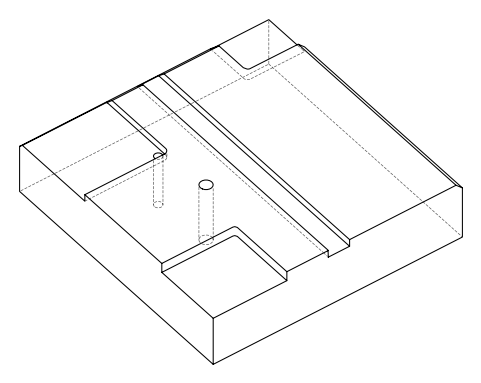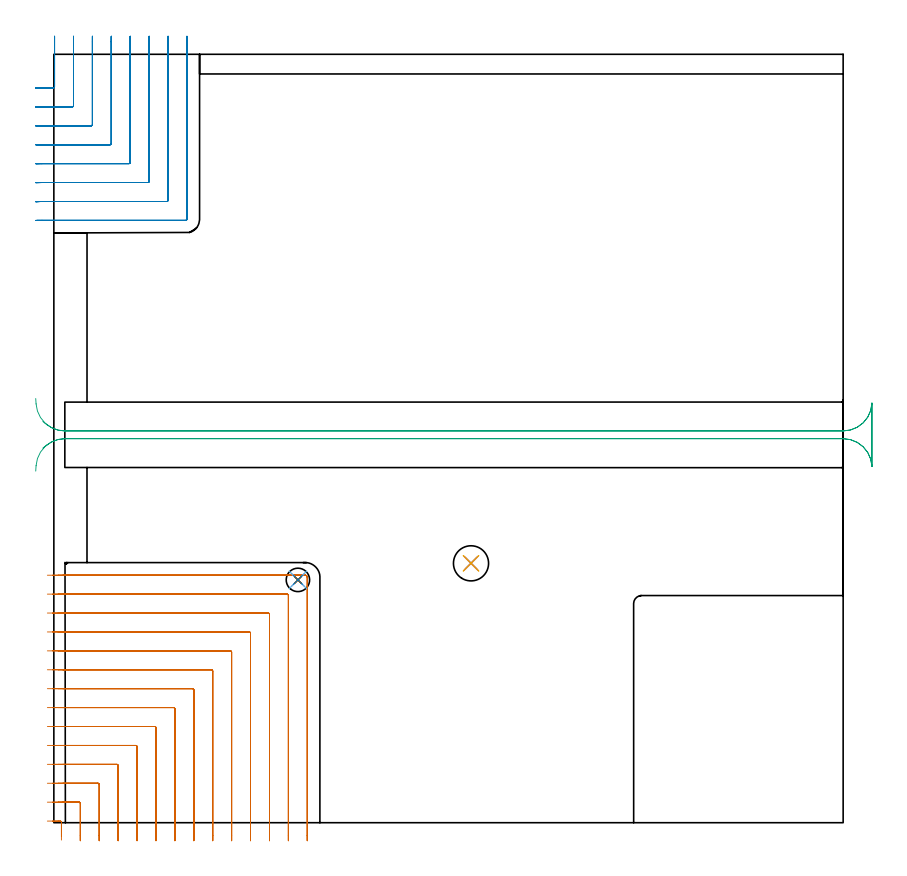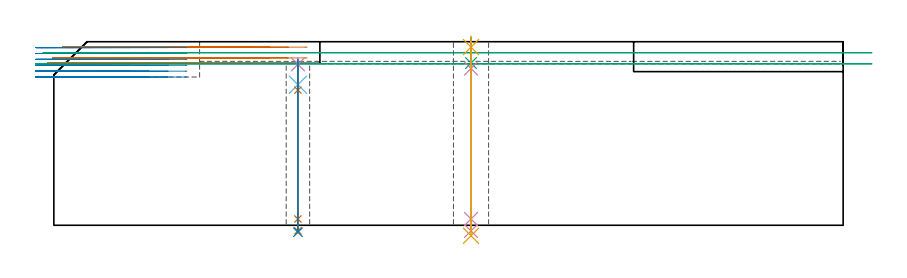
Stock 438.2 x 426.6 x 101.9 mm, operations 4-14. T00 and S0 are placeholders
(PLAN: 14 operations, 10 tool changes, 113.9 min)
(1 AREA_MILL | FG_CHAMFER_SURFACE | UGT0205_001 | 13.08 min | 55670 mm3)
(2 AREA_MILL_1 | FG_CHAMFER_SURFACE_1 | UGT0205_001 | 11.69 min | 21578 mm3)
(3 MILL_CORNER_NOTCH_RECTANGULAR | CORNER_NOTCH_RECTANGULAR | NXT0201_009 | Follow Part, ap 2, ae 75% | 52.9 min | 243412 mm3)
(4 MILL_CORNER_NOTCH_RECTANGULAR_1 | CORNER_NOTCH_RECTANGULAR_1 | UGT0201_132 | Follow Part, ap 3.5, ae 75% | 18.24 min | 235137 mm3)
(5 MILL_CORNER_NOTCH_RECTANGULAR_2 | CORNER_NOTCH_RECTANGULAR_2 | UGT0201_132 | Follow Part, ap 3.5, ae 75% | 11.95 min | 155379 mm3)
(6 MILL_RECTANGULAR_SLOT | SLOT_RECTANGULAR | UGT0201_004 | Follow Part, ap 8, ae 75% | 3.99 min | 190510 mm3)
(7 SPOT_DRILL | STEP1HOLE | NXT0321_9005460120000 | 0.03 min | 118 mm3)
(8 SPOT_DRILL_1 | STEP1HOLE_1 | NXT0321_9005460120000 | 0.05 min | 190 mm3)
(9 DRILL_BLIND_HOLE_INTO_CENTER | STEP1HOLE | UGT0301_198 | 0.06 min | 502 mm3)
(10 GUN_DRILL_THROUGH_HOLE | STEP1HOLE | UGT0307_003 | 0.45 min | 3038 mm3)
(11 DRILL_TO_ENLARGE_THROUGH_HOLE | STEP1HOLE | NXT0301_101 | 0.39 min | 8387 mm3)
(12 DRILL_BLIND_HOLE_INTO_CENTER_1 | STEP1HOLE_1 | UGT0301_198 | 0.06 min | 358 mm3)
(13 GUN_DRILL_THROUGH_HOLE_1 | STEP1HOLE_1 | UGT0307_003 | 0.51 min | 3526 mm3)
(14 SPADE_DRILL_TO_ENLARGE_THROUGH_HOLE | STEP1HOLE_1 | UGT0306_010 | 0.44 min | 26296 mm3)
(TOOL UGT0205_001 | Chamfer Mill 20 x 3 x 45 deg. | D20 FL50 Z2)
(TOOL NXT0201_009 | ENDMILL 8mm [2P460-0800-NA 1630] | D8 FL26 Z6)
(TOOL UGT0201_132 | Carbide End Mill 14.0 | D14 FL30 Z4)
(TOOL UGT0201_004 | End Mill 32 mm | D32 FL53 Z6)
(TOOL NXT0321_9005460120000 | NC Spot Drill, 142deg, 12mm, Carbide, Uncoated | D12 PA142 FL30 Z2)
(TOOL UGT0301_198 | Twist Drill 7.9 mm | D7.9 PA118 FL73 Z2)
(TOOL UGT0307_003 | Gun Drill 7 mm | D7 PA130 FL24 Z1)
(TOOL NXT0301_101 | Carbide Drill 13mm [860.1-1300-104A1-MM 2214] | D13 PA140 FL123 Z2)
(TOOL UGT0306_010 | Spade Drill 19.5mm | D19.5 PA132 FL10 Z2)
(OP 4 MILL_CORNER_NOTCH_RECTANGULAR_1)
G17 G21 G94 G90
T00 M6
G54
G17 G0 G90 X14.7 Y-9.997 S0 M3
G43 Z111.9 H0
Z98.9
G94 G1 Y-6.997 F250.
Y10.708 F500.
G3 X14.008 Y11.4 R0.7
G1 X7.9
X4.9 F250.
G0 Z111.9
X25.2 Y-10.
Z98.9
G1 Y-7.
Y21.208 F500.
G3 X24.508 Y21.9 R0.7
G1 X7.9
X4.9 F250.
G0 Z111.9
X35.7 Y-10.
Z98.9
G1 Y-7.
Y31.707 F500.
G3 X35.007 Y32.4 R0.7
G1 X7.9
X4.9 F250.
G0 Z111.9
X46.2 Y-10.
Z98.9
G1 Y-7.
Y42.207 F500.
G3 X45.507 Y42.9 R0.7
G1 X7.9
X4.9 F250.
G0 Z111.9
X56.7 Y-10.
Z98.9
G1 Y-7.
Y52.707 F500.
G3 X56.007 Y53.4 R0.7
G1 X7.9
X4.9 F250.
G0 Z111.9
X67.2 Y-10.
Z98.9
G1 Y-7.
Y63.206 F500.
G3 X66.506 Y63.9 R0.7
G1 X7.9
X4.9 F250.
G0 Z111.9
X77.7 Y-10.
Z98.9
G1 Y-7.
Y73.706 F500.
G3 X77.006 Y74.4 R0.7
G1 X7.9
X4.9 F250.
G0 Z111.9
X88.2 Y-10.
Z98.9
G1 Y-7.
Y84.205 F500.
G3 X87.505 Y84.9 R0.7
G1 X7.9
X4.9 F250.
G0 Z111.9
X98.7 Y-10.
Z98.9
G1 Y-7.
Y94.705 F500.
G3 X98.005 Y95.4 R0.7
G1 X7.9
X4.9 F250.
G0 Z111.9
X109.2 Y-10.
Z98.9
G1 Y-7.
Y105.205 F500.
G3 X108.505 Y105.9 R0.7
G1 X7.9
X4.9 F250.
G0 Z111.9
X119.7 Y-10.
Z98.9
G1 Y-7.
Y115.704 F500.
G3 X119.005 Y116.4 R0.7
G1 X7.9
X4.9 F250.
G0 Z111.9
X130.2 Y-10.
Z98.9
G1 Y-7.
Y126.204 F500.
G3 X129.504 Y126.9 R0.7
G1 X7.9
X4.9 F250.
G0 Z111.9
X140.7 Y-10.
Z98.9
G1 Y-7.
Y136.3 F500.
G3 X139.6 Y137.4 R1.1
G1 X7.9
X4.9 F250.
G0 Z111.9
X14.7 Y-10.
Z95.9
G1 Y-7.
Y10.708 F500.
G3 X14.008 Y11.4 R0.7
G1 X5.4
X2.4 F250.
G0 Z111.9
X25.2 Y-10.
Z95.9
G1 Y-7.
Y21.208 F500.
G3 X24.508 Y21.9 R0.7
G1 X5.4
X2.4 F250.
G0 Z111.9
X35.7 Y-10.
Z95.9
G1 Y-7.
Y31.707 F500.
G3 X35.007 Y32.4 R0.7
G1 X5.4
X2.4 F250.
G0 Z111.9
X46.2 Y-10.
Z95.9
G1 Y-7.
Y42.207 F500.
G3 X45.507 Y42.9 R0.7
G1 X5.4
X2.4 F250.
G0 Z111.9
X56.7 Y-10.
Z95.9
G1 Y-7.
Y52.707 F500.
G3 X56.007 Y53.4 R0.7
G1 X5.4
X2.4 F250.
G0 Z111.9
X67.2 Y-10.
Z95.9
G1 Y-7.
Y63.206 F500.
G3 X66.506 Y63.9 R0.7
G1 X5.4
X2.4 F250.
G0 Z111.9
X77.7 Y-10.
Z95.9
G1 Y-7.
Y73.706 F500.
G3 X77.006 Y74.4 R0.7
G1 X5.4
X2.4 F250.
G0 Z111.9
X88.2 Y-10.
Z95.9
G1 Y-7.
Y84.205 F500.
G3 X87.505 Y84.9 R0.7
G1 X5.4
X2.4 F250.
G0 Z111.9
X98.7 Y-10.
Z95.9
G1 Y-7.
Y94.705 F500.
G3 X98.005 Y95.4 R0.7
G1 X5.4
X2.4 F250.
G0 Z111.9
X109.2 Y-10.
Z95.9
G1 Y-7.
Y105.205 F500.
G3 X108.505 Y105.9 R0.7
G1 X5.4
X2.4 F250.
G0 Z111.9
X119.7 Y-10.
Z95.9
G1 Y-7.
Y115.704 F500.
G3 X119.005 Y116.4 R0.7
G1 X5.4
X2.4 F250.
G0 Z111.9
X130.2 Y-10.
Z95.9
G1 Y-7.
Y126.204 F500.
G3 X129.504 Y126.9 R0.7
G1 X5.4
X2.4 F250.
G0 Z111.9
X140.7 Y-10.
Z95.9
G1 Y-7.
Y136.3 F500.
G3 X139.6 Y137.4 R1.1
G1 X5.4
X2.4 F250.
G0 Z111.9
X4.2 Y-7.686
Z92.9
G1 Y-4.686
Y0.209 F500.
G3 X3.509 Y0.9 R0.7
G1 X2.4
X-0.6 F250.
G0 Z111.9
X14.7 Y-10.
Z92.9
G1 Y-7.
Y10.708 F500.
G3 X14.008 Y11.4 R0.7
G1 X2.4
X-0.6 F250.
G0 Z111.9
X25.2 Y-10.
Z92.9
G1 Y-7.
Y21.208 F500.
G3 X24.508 Y21.9 R0.7
G1 X2.4
X-0.6 F250.
G0 Z111.9
X35.7 Y-10.
Z92.9
G1 Y-7.
Y31.707 F500.
G3 X35.007 Y32.4 R0.7
G1 X2.4
X-0.6 F250.
G0 Z111.9
X46.2 Y-10.
Z92.9
G1 Y-7.
Y42.207 F500.
G3 X45.507 Y42.9 R0.7
G1 X2.4
X-0.6 F250.
G0 Z111.9
X56.7 Y-10.
Z92.9
G1 Y-7.
Y52.707 F500.
G3 X56.007 Y53.4 R0.7
G1 X2.4
X-0.6 F250.
G0 Z111.9
X67.2 Y-10.
Z92.9
G1 Y-7.
Y63.206 F500.
G3 X66.506 Y63.9 R0.7
G1 X2.4
X-0.6 F250.
G0 Z111.9
X77.7 Y-10.
Z92.9
G1 Y-7.
Y73.706 F500.
G3 X77.006 Y74.4 R0.7
G1 X2.4
X-0.6 F250.
G0 Z111.9
X88.2 Y-10.
Z92.9
G1 Y-7.
Y84.205 F500.
G3 X87.505 Y84.9 R0.7
G1 X2.4
X-0.6 F250.
G0 Z111.9
X98.7 Y-10.
Z92.9
G1 Y-7.
Y94.705 F500.
G3 X98.005 Y95.4 R0.7
G1 X2.4
X-0.6 F250.
G0 Z111.9
X109.2 Y-10.
Z92.9
G1 Y-7.
Y105.205 F500.
G3 X108.505 Y105.9 R0.7
G1 X2.4
X-0.6 F250.
G0 Z111.9
X119.7 Y-10.
Z92.9
G1 Y-7.
Y115.705 F500.
G3 X119.005 Y116.4 R0.7
G1 X2.4
X-0.6 F250.
G0 Z111.9
X130.2 Y-10.
Z92.9
G1 Y-7.
Y126.204 F500.
G3 X129.504 Y126.9 R0.7
G1 X2.4
X-0.6 F250.
G0 Z111.9
X140.7 Y-10.
Z92.9
G1 Y-7.
Y136.3 F500.
G3 X139.6 Y137.4 R1.1
G1 X2.4
X-0.6 F250.
G0 Z111.9
X4.2 Y-9.645
Z89.9
G1 Y-6.645
Y0.209 F500.
G3 X3.509 Y0.9 R0.7
G1 X-0.599
X-3.599 F250.
G0 Z111.9
X14.7 Y-10.
Z89.9
G1 Y-7.
Y10.708 F500.
G3 X14.008 Y11.4 R0.7
G1 X-0.599
X-3.599 F250.
G0 Z111.9
X25.2 Y-10.
Z89.9
G1 Y-7.
Y21.208 F500.
G3 X24.508 Y21.9 R0.7
G1 X-0.599
X-3.599 F250.
G0 Z111.9
X35.7 Y-10.
Z89.9
G1 Y-7.
Y31.707 F500.
G3 X35.007 Y32.4 R0.7
G1 X-0.599
X-3.599 F250.
G0 Z111.9
X46.2 Y-10.
Z89.9
G1 Y-7.
Y42.207 F500.
G3 X45.507 Y42.9 R0.7
G1 X-0.599
X-3.599 F250.
G0 Z111.9
X56.7 Y-10.
Z89.9
G1 Y-7.
Y52.707 F500.
G3 X56.007 Y53.4 R0.7
G1 X-0.599
X-3.599 F250.
G0 Z111.9
X67.2 Y-10.
Z89.9
G1 Y-7.
Y63.206 F500.
G3 X66.506 Y63.9 R0.7
G1 X-0.599
X-3.599 F250.
G0 Z111.9
X77.7 Y-10.
Z89.9
G1 Y-7.
Y73.706 F500.
G3 X77.006 Y74.4 R0.7
G1 X-0.599
X-3.599 F250.
G0 Z111.9
X88.2 Y-10.
Z89.9
G1 Y-7.
Y84.205 F500.
G3 X87.505 Y84.9 R0.7
G1 X-0.599
X-3.599 F250.
G0 Z111.9
X98.7 Y-10.
Z89.9
G1 Y-7.
Y94.705 F500.
G3 X98.005 Y95.4 R0.7
G1 X-0.599
X-3.599 F250.
G0 Z111.9
X109.2 Y-10.
Z89.9
G1 Y-7.
Y105.205 F500.
G3 X108.505 Y105.9 R0.7
G1 X-0.599
X-3.599 F250.
G0 Z111.9
X119.7 Y-10.
Z89.9
G1 Y-7.
Y115.704 F500.
G3 X119.005 Y116.4 R0.7
G1 X-0.599
X-3.599 F250.
G0 Z111.9
X130.2 Y-10.
Z89.9
G1 Y-7.
Y126.204 F500.
G3 X129.504 Y126.9 R0.7
G1 X-0.599
X-3.599 F250.
G0 Z111.9
X140.7 Y-10.
Z89.9
G1 Y-7.
Y136.3 F500.
G3 X139.6 Y137.4 R1.1
G1 X-0.599
X-3.599 F250.
G0 Z111.9
M5
M2
(OP 5 MILL_CORNER_NOTCH_RECTANGULAR_2)
G17 G21 G94 G90
T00 M6
G54
G17 G0 G90 X-10. Y407.869 S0 M3
G43 Z111.9 H0
Z98.633
G94 G1 X-7. Y407.897 F250.
G2 X-6.325 Y407.9 R73.5 F500.
G1 X-0.294
G3 X0.4 Y408.594 R0.7
G1 Y433.3
X0.401 Y433.6
X0.413 Y436.6 F250.
G0 Z111.9
X-10. Y397.364
Z98.633
G1 X-7. Y397.396
G2 X-6.325 Y397.4 R63. F500.
G1 X10.206
G3 X10.9 Y398.094 R0.7
G1 Y433.3
X10.901 Y433.6
X10.915 Y436.6 F250.
G0 Z111.9
X-10. Y386.857
Z98.633
G1 X-7. Y386.896
G2 X-6.325 Y386.9 R52.5 F500.
G1 X20.705
G3 X21.4 Y387.595 R0.7
G1 Y433.3
X21.401 Y433.6
X21.418 Y436.6 F250.
G0 Z111.9
X-10. Y376.346
Z98.633
G1 X-7. Y376.395
G2 X-6.325 Y376.4 R42. F500.
G1 X31.205
G3 X31.9 Y377.095 R0.7
G1 Y433.3
G2 X31.901 Y433.6 R42.
G1 X31.922 Y436.6 F250.
G0 Z111.9
X-9.999 Y365.828
Z98.633
G1 X-7. Y365.893
G2 X-6.325 Y365.9 R31.5 F500.
G1 X41.705
G3 X42.4 Y366.595 R0.7
G1 Y433.3
G2 X42.401 Y433.6 R31.5
G1 X42.43 Y436.6 F250.
G0 Z111.9
X-9.998 Y355.293
Z98.633
G1 X-7. Y355.389
G2 X-6.325 Y355.4 R21. F500.
G1 X52.204
G3 X52.9 Y356.096 R0.7
G1 Y433.3
G2 X52.902 Y433.6 R21.
G1 X52.945 Y436.6 F250.
G0 Z111.9
X-9.994 Y344.685
Z98.633
G1 X-7. Y344.878
G2 X-6.325 Y344.9 R10.5 F500.
G1 X62.704
G3 X63.4 Y345.596 R0.7
G1 Y433.3
G2 X63.404 Y433.6 R10.5
G1 X63.49 Y436.599 F250.
G0 Z111.9
X-9.325 Y334.4
Z98.633
G1 X-6.325
X73.204 F500.
G3 X73.9 Y335.096 R0.7
G1 Y433.3
Y436.3 F250.
G0 Z111.9
X-10. Y407.869
Z95.367
G1 X-7. Y407.897
G2 X-6.325 Y407.9 R73.5 F500.
G1 X-0.294
G3 X0.4 Y408.594 R0.7
G1 Y433.6
Y436.6 F250.
G0 Z111.9
X-10. Y397.364
Z95.367
G1 X-7. Y397.396
G2 X-6.325 Y397.4 R63. F500.
G1 X10.206
G3 X10.9 Y398.094 R0.7
G1 Y433.6
Y436.6 F250.
G0 Z111.9
X-10. Y386.857
Z95.367
G1 X-7. Y386.896
G2 X-6.325 Y386.9 R52.5 F500.
G1 X20.705
G3 X21.4 Y387.595 R0.7
G1 Y433.6
Y436.6 F250.
G0 Z111.9
X-10. Y376.346
Z95.367
G1 X-7. Y376.395
G2 X-6.325 Y376.4 R42. F500.
G1 X31.205
G3 X31.9 Y377.095 R0.7
G1 Y433.6
Y436.6 F250.
G0 Z111.9
X-9.999 Y365.828
Z95.367
G1 X-7. Y365.893
G2 X-6.325 Y365.9 R31.5 F500.
G1 X41.705
G3 X42.4 Y366.595 R0.7
G1 Y433.6
Y436.6 F250.
G0 Z111.9
X-9.998 Y355.293
Z95.367
G1 X-7. Y355.389
G2 X-6.325 Y355.4 R21. F500.
G1 X52.204
G3 X52.9 Y356.096 R0.7
G1 Y433.6
Y436.6 F250.
G0 Z111.9
X-9.994 Y344.685
Z95.367
G1 X-7. Y344.878
G2 X-6.325 Y344.9 R10.5 F500.
G1 X62.704
G3 X63.4 Y345.596 R0.7
G1 Y433.6
Y436.6 F250.
G0 Z111.9
X-9.325 Y334.4
Z95.367
G1 X-6.325
X73.204 F500.
G3 X73.9 Y335.096 R0.7
G1 Y433.6
Y436.6 F250.
G0 Z111.9
X-10. Y407.872
Z92.1
G1 X-7. Y407.897
G2 X-6.369 Y407.9 R73.5 F500.
G1 X-0.294
G3 X0.4 Y408.594 R0.7
G1 Y433.6
Y436.6 F250.
G0 Z111.9
X-10. Y397.367
Z92.1
G1 X-7. Y397.397
G2 X-6.369 Y397.4 R63. F500.
G1 X10.206
G3 X10.9 Y398.095 R0.7
G1 Y433.6
Y436.6 F250.
G0 Z111.9
X-10. Y386.86
Z92.1
G1 X-7. Y386.896
G2 X-6.369 Y386.9 R52.5 F500.
G1 X20.705
G3 X21.4 Y387.595 R0.7
G1 Y433.6
Y436.6 F250.
G0 Z111.9
X-10. Y376.35
Z92.1
G1 X-7. Y376.395
G2 X-6.369 Y376.4 R42. F500.
G1 X31.205
G3 X31.9 Y377.095 R0.7
G1 Y433.6
Y436.6 F250.
G0 Z111.9
X-9.999 Y365.834
Z92.1
G1 X-7. Y365.894
G2 X-6.369 Y365.9 R31.5 F500.
G1 X41.705
G3 X42.4 Y366.595 R0.7
G1 Y433.6
Y436.6 F250.
G0 Z111.9
X-9.999 Y355.3
Z92.1
G1 X-7. Y355.391
G2 X-6.369 Y355.4 R21. F500.
G1 X52.204
G3 X52.9 Y356.096 R0.7
G1 Y433.6
Y436.6 F250.
G0 Z111.9
X-9.995 Y344.701
Z92.1
G1 X-7. Y344.881
G2 X-6.369 Y344.9 R10.5 F500.
G1 X62.704
G3 X63.4 Y345.596 R0.7
G1 Y433.6
Y436.6 F250.
G0 Z111.9
X-9.369 Y334.4
Z92.1
G1 X-6.369
X73.204 F500.
G3 X73.9 Y335.096 R0.7
G1 Y433.6
Y436.6 F250.
G0 Z111.9
X-10. Y407.9
Z88.833
G1 X-7.
X-0.294 F500.
G3 X0.4 Y408.594 R0.7
G1 Y433.6
Y436.6 F250.
G0 Z111.9
X-10. Y397.4
Z88.833
G1 X-7.
X10.206 F500.
G3 X10.9 Y398.094 R0.7
G1 Y433.6
Y436.6 F250.
G0 Z111.9
X-10. Y386.9
Z88.833
G1 X-7.
X20.705 F500.
G3 X21.4 Y387.595 R0.7
G1 Y433.6
Y436.6 F250.
G0 Z111.9
X-10. Y376.4
Z88.833
G1 X-7.
X31.205 F500.
G3 X31.9 Y377.095 R0.7
G1 Y433.6
Y436.6 F250.
G0 Z111.9
X-10. Y365.9
Z88.833
G1 X-7.
X41.705 F500.
G3 X42.4 Y366.595 R0.7
G1 Y433.6
Y436.6 F250.
G0 Z111.9
X-10. Y355.4
Z88.833
G1 X-7.
X52.204 F500.
G3 X52.9 Y356.096 R0.7
G1 Y433.6
Y436.6 F250.
G0 Z111.9
X-10. Y344.9
Z88.833
G1 X-7.
X62.704 F500.
G3 X63.4 Y345.596 R0.7
G1 Y433.6
Y436.6 F250.
G0 Z111.9
X-10. Y334.4
Z88.833
G1 X-7.
X73.204 F500.
G3 X73.9 Y335.096 R0.7
G1 Y433.6
Y436.6 F250.
G0 Z111.9
X-10. Y407.9
Z85.567
G1 X-7.
X-0.294 F500.
G3 X0.4 Y408.594 R0.7
G1 Y433.6
Y436.6 F250.
G0 Z111.9
X-10. Y397.4
Z85.567
G1 X-7.
X10.206 F500.
G3 X10.9 Y398.094 R0.7
G1 Y433.6
Y436.6 F250.
G0 Z111.9
X-10. Y386.9
Z85.567
G1 X-7.
X20.705 F500.
G3 X21.4 Y387.595 R0.7
G1 Y433.6
Y436.6 F250.
G0 Z111.9
X-10. Y376.4
Z85.567
G1 X-7.
X31.205 F500.
G3 X31.9 Y377.095 R0.7
G1 Y433.6
Y436.6 F250.
G0 Z111.9
X-10. Y365.9
Z85.567
G1 X-7.
X41.705 F500.
G3 X42.4 Y366.595 R0.7
G1 Y433.6
Y436.6 F250.
G0 Z111.9
X-10. Y355.4
Z85.567
G1 X-7.
X52.204 F500.
G3 X52.9 Y356.096 R0.7
G1 Y433.6
Y436.6 F250.
G0 Z111.9
X-10. Y344.9
Z85.567
G1 X-7.
X62.704 F500.
G3 X63.4 Y345.596 R0.7
G1 Y433.6
Y436.6 F250.
G0 Z111.9
X-10. Y334.4
Z85.567
G1 X-7.
X73.204 F500.
G3 X73.9 Y335.096 R0.7
G1 Y433.6
Y436.6 F250.
G0 Z111.9
X-10. Y407.9
Z82.3
G1 X-7.
X-0.294 F500.
G3 X0.4 Y408.594 R0.7
G1 Y433.6
Y436.6 F250.
G0 Z111.9
X-10. Y397.4
Z82.3
G1 X-7.
X10.206 F500.
G3 X10.9 Y398.094 R0.7
G1 Y433.6
Y436.6 F250.
G0 Z111.9
X-10. Y386.9
Z82.3
G1 X-7.
X20.705 F500.
G3 X21.4 Y387.595 R0.7
G1 Y433.6
Y436.6 F250.
G0 Z111.9
X-10. Y376.4
Z82.3
G1 X-7.
X31.205 F500.
G3 X31.9 Y377.095 R0.7
G1 Y433.6
Y436.6 F250.
G0 Z111.9
X-10. Y365.9
Z82.3
G1 X-7.
X41.705 F500.
G3 X42.4 Y366.595 R0.7
G1 Y433.6
Y436.6 F250.
G0 Z111.9
X-10. Y355.4
Z82.3
G1 X-7.
X52.204 F500.
G3 X52.9 Y356.096 R0.7
G1 Y433.6
Y436.6 F250.
G0 Z111.9
X-10. Y344.9
Z82.3
G1 X-7.
X62.704 F500.
G3 X63.4 Y345.596 R0.7
G1 Y433.6
Y436.6 F250.
G0 Z111.9
X-10. Y334.4
Z82.3
G1 X-7.
X73.204 F500.
G3 X73.9 Y335.096 R0.7
G1 Y433.6
Y436.6 F250.
G0 Z111.9
M5
M2
(OP 6 MILL_RECTANGULAR_SLOT)
G17 G21 G94 G90
T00 M6
G54
G17 G0 G90 X-6.114 Y207.962 S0 M3
G43 Z111.9 H0
Z95.75
G94 G1 X-3.75 Y209.809 F250.
G2 X6.1 Y213.2 R16. F500.
G1 X438.2
G2 X454.19 Y197.766 R16.
G1 Y232.934
G2 X438.2 Y217.5 R16.
G1 X6.1
G2 X-3.75 Y220.891 R16.
G1 X-6.114 Y222.738 F250.
G0 Z111.9
X-10.056 Y195.201
Z89.6
G1 X-9.869 Y198.195
G2 X6.1 Y213.2 R16. F500.
G1 X438.2
G2 X454.19 Y197.766 R16.
G1 Y232.934
G2 X438.2 Y217.5 R16.
G1 X6.1
G2 X-9.869 Y232.505 R16.
G1 X-10.056 Y235.499 F250.
G0 Z111.9
M5
M2
(OP 7 SPOT_DRILL)
G17 G21 G94 G90
T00 M6
G54
G17 G0 G90 X135.5 Y134.8 S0 M3
G43 Z111.9 H0
G94 G81 G98 Z89.34 F250. R92.9
G80
M5
M2
(OP 8 SPOT_DRILL_1)
G17 G21 G94 G90
T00 M6
G54
G17 G0 G90 X231.6 Y144. S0 M3
G43 Z111.9 H0
G94 G81 G98 Z98.9 F250. R104.9
G80
M5
M2
(OP 9 DRILL_BLIND_HOLE_INTO_CENTER)
G17 G21 G94 G90
T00 M6
G54
G17 G0 G90 X135.5 Y134.8 S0 M3
G43 Z111.9 H0
G94 G81 G98 Z78.05 F250. R91.9
G80
M5
M2
(OP 10 GUN_DRILL_THROUGH_HOLE)
G17 G21 G94 G90
T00 M6
G54
G17 G0 G90 X135.5 Y134.8 M8
G43 Z111.9 H0
Z88.441
S716 M3
G94 G1 Z75.021 F125. M26
G4 X.084
Z3.5 F250.
G4 X.084
Z-3.132 F125.
G4 X.084
M5
M9
G0 Z88.441
Z111.9
M2
(OP 11 DRILL_TO_ENLARGE_THROUGH_HOLE)
G17 G21 G94 G90
T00 M6
G54
G17 G0 G90 X135.5 Y134.8 S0 M3
G43 Z111.9 H1
G94 G73 G98 Z-3.866 F250. Q11.721 R91.9
G80
M5
M2
(OP 12 DRILL_BLIND_HOLE_INTO_CENTER_1)
G17 G21 G94 G90
T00 M6
G54
G17 G0 G90 X231.6 Y144. S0 M3
G43 Z111.9 H0
G94 G81 G98 Z90.05 F250. R103.9
G80
M5
M2
(OP 13 GUN_DRILL_THROUGH_HOLE_1)
G17 G21 G94 G90
T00 M6
G54
G17 G0 G90 X231.6 Y144. M8
G43 Z111.9 H0
Z102.496
S716 M3
G94 G1 Z87.021 F125. M26
G4 X.084
Z3.5 F250.
G4 X.084
Z-3.132 F125.
G4 X.084
M5
M9
G0 Z102.496
Z111.9
M2
(OP 14 SPADE_DRILL_TO_ENLARGE_THROUGH_HOLE)
G17 G21 G94 G90
T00 M6
G54
G17 G0 G90 X231.6 Y144. S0 M3
G43 Z111.9 H0
G94 G73 G98 Z-5.841 F250. Q17.957 R103.9
G80
M5
M2
